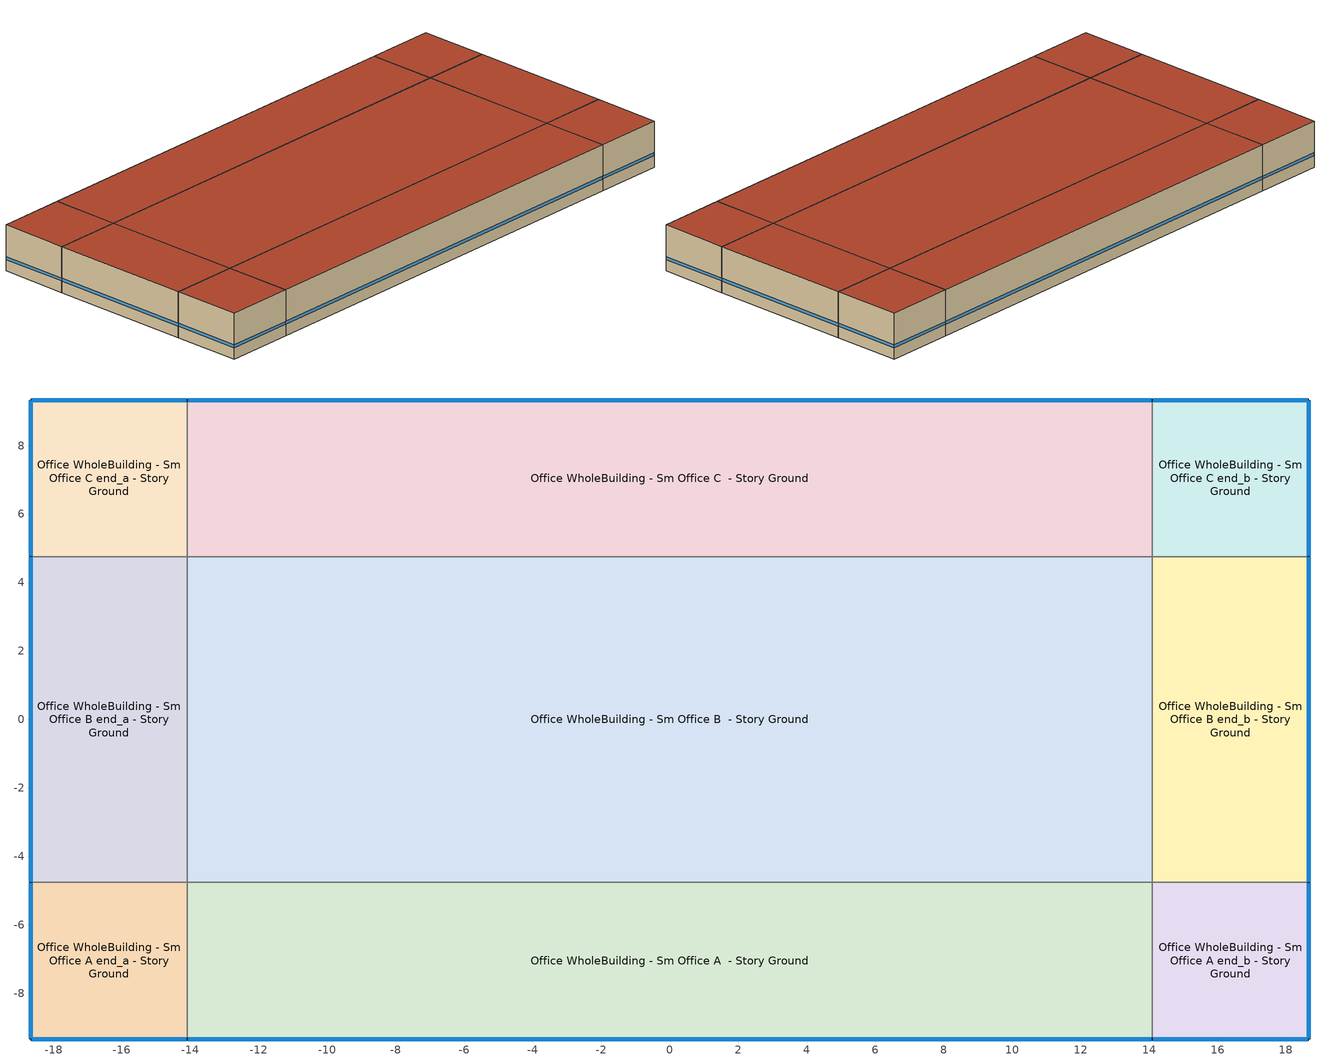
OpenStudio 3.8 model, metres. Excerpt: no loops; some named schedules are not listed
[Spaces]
Office WholeBuilding - Sm Office A end_a - Story Ground
 floor ground (Foundation F 126 Perim 914 Area 209): -18.67,-9.33 -18.67,-4.76 -14.09,-4.76 -14.09,-9.33 z0
 wall outside: -18.67,-4.76 -18.67,-9.33 -14.09,-9.33 z0:3.05
 wall to Office WholeBuilding - Sm Office B end_a - Story Ground: -14.09,-4.76 -18.67,-4.76 z0:3.05
 wall to Office WholeBuilding - Sm Office A  - Story Ground: -14.09,-9.33 -14.09,-4.76 z0:3.05
 window (Window U-0.91 SHGC 0.53): -18.67,-4.79 -18.67,-9.31 / -18.64,-9.33 -14.12,-9.33 z0.76:0.95
 roof outside: -14.09,-9.33 -14.09,-4.76 -18.67,-4.76 -18.67,-9.33 z3.05
Office WholeBuilding - Sm Office B end_a - Story Ground
 floor ground (Foundation F 126 Perim 952 Area 4353): -18.67,-4.76 -18.67,4.76 -14.09,4.76 -14.09,-4.76 z0
 wall outside: -18.67,4.76 -18.67,-4.76 z0:3.05
 wall to Office WholeBuilding - Sm Office C end_a - Story Ground: -14.09,4.76 -18.67,4.76 z0:3.05
 wall to Office WholeBuilding - Sm Office B  - Story Ground: -14.09,-4.76 -14.09,4.76 z0:3.05
 window (Window U-0.91 SHGC 0.53): -18.67,4.74 -18.67,-4.74 z0.76:0.95
 roof outside: -14.09,-4.76 -14.09,4.76 -18.67,4.76 -18.67,-4.76 z3.05
Office WholeBuilding - Sm Office C end_a - Story Ground
 floor ground (Foundation F 126 Perim 914 Area 209): -18.67,4.76 -18.67,9.33 -14.09,9.33 -14.09,4.76 z0
 wall outside: -14.09,9.33 -18.67,9.33 -18.67,4.76 z0:3.05
 wall to Office WholeBuilding - Sm Office C  - Story Ground: -14.09,4.76 -14.09,9.33 z0:3.05
 window (Window U-0.91 SHGC 0.53): -18.67,9.31 -18.67,4.79 / -14.12,9.33 -18.64,9.33 z0.76:0.95
 roof outside: -14.09,4.76 -14.09,9.33 -18.67,9.33 -18.67,4.76 z3.05
Office WholeBuilding - Sm Office A  - Story Ground
 floor ground (Foundation F 126 Perim 2819 Area 12887): -14.09,-9.33 -14.09,-4.76 14.09,-4.76 14.09,-9.33 z0
 wall outside: -14.09,-9.33 14.09,-9.33 z0:3.05
 wall to Office WholeBuilding - Sm Office B  - Story Ground: 14.09,-4.76 -14.09,-4.76 z0:3.05
 wall to Office WholeBuilding - Sm Office A end_b - Story Ground: 14.09,-9.33 14.09,-4.76 z0:3.05
 window (Window U-0.91 SHGC 0.53): -14.07,-9.33 14.07,-9.33 z0.76:0.95
 roof outside: 14.09,-9.33 14.09,-4.76 -14.09,-4.76 -14.09,-9.33 z3.05
Office WholeBuilding - Sm Office B  - Story Ground
 floor ground (Foundation F 126 Perim 0 Area 26836): -14.09,-4.76 -14.09,4.76 14.09,4.76 14.09,-4.76 z0
 wall to Office WholeBuilding - Sm Office C  - Story Ground: 14.09,4.76 -14.09,4.76 z0:3.05
 wall to Office WholeBuilding - Sm Office B end_b - Story Ground: 14.09,-4.76 14.09,4.76 z0:3.05
 roof outside: 14.09,-4.76 14.09,4.76 -14.09,4.76 -14.09,-4.76 z3.05
Office WholeBuilding - Sm Office C  - Story Ground
 floor ground (Foundation F 126 Perim 2819 Area 12887): -14.09,4.76 -14.09,9.33 14.09,9.33 14.09,4.76 z0
 wall outside: 14.09,9.33 -14.09,9.33 z0:3.05
 wall to Office WholeBuilding - Sm Office C end_b - Story Ground: 14.09,4.76 14.09,9.33 z0:3.05
 window (Window U-0.91 SHGC 0.53): 14.07,9.33 -14.07,9.33 z0.76:0.95
 roof outside: 14.09,4.76 14.09,9.33 -14.09,9.33 -14.09,4.76 z3.05
Office WholeBuilding - Sm Office A end_b - Story Ground
 floor ground (Foundation F 126 Perim 914 Area 209): 14.09,-9.33 14.09,-4.76 18.67,-4.76 18.67,-9.33 z0
 wall outside: 14.09,-9.33 18.67,-9.33 18.67,-4.76 z0:3.05
 wall to Office WholeBuilding - Sm Office B end_b - Story Ground: 18.67,-4.76 14.09,-4.76 z0:3.05
 window (Window U-0.91 SHGC 0.53): 14.12,-9.33 18.64,-9.33 / 18.67,-9.31 18.67,-4.79 z0.76:0.95
 roof outside: 18.67,-9.33 18.67,-4.76 14.09,-4.76 14.09,-9.33 z3.05
Office WholeBuilding - Sm Office B end_b - Story Ground
 floor ground (Foundation F 126 Perim 952 Area 4353): 14.09,-4.76 14.09,4.76 18.67,4.76 18.67,-4.76 z0
 wall outside: 18.67,-4.76 18.67,4.76 z0:3.05
 wall to Office WholeBuilding - Sm Office C end_b - Story Ground: 18.67,4.76 14.09,4.76 z0:3.05
 window (Window U-0.91 SHGC 0.53): 18.67,-4.74 18.67,4.74 z0.76:0.95
 roof outside: 18.67,-4.76 18.67,4.76 14.09,4.76 14.09,-4.76 z3.05
Office WholeBuilding - Sm Office C end_b - Story Ground
 floor ground (Foundation F 126 Perim 914 Area 209): 14.09,4.76 14.09,9.33 18.67,9.33 18.67,4.76 z0
 wall outside: 18.67,4.76 18.67,9.33 14.09,9.33 z0:3.05
 window (Window U-0.91 SHGC 0.53): 18.64,9.33 14.12,9.33 / 18.67,4.79 18.67,9.31 z0.76:0.95
 roof outside: 18.67,4.76 18.67,9.33 14.09,9.33 14.09,4.76 z3.05
[Site]
Mobile Downtown_AL_USA: Latitude {deg}=30.63; Longitude {deg}=-88.07; Time Zone {hr}=-6; Elevation {m}=8; Terrain=City
[Site:WaterMainsTemperature]
Calculation Method=Correlation; Annual Average Outdoor Air Temperature {C}=20.8442; Maximum Difference In Monthly Average Outdoor Air Temperatures {deltaC}=20.12
[SizingPeriod:DesignDay] Daily Dry-Bulb Temperature Range {deltaC}=8.6; Barometric Pressure {Pa}=101229; Wind Speed {m/s}=3.3; Wind Direction {deg}=160; Rain Indicator=No; Snow Indicator=No; Day of Month=21; Month=8; Day Type=SummerDesignDay; Daylight Saving Time Indicator=No; Dry-Bulb Temperature Range Modifier Type=DefaultMultipliers; Solar Model Indicator=ASHRAETau; ASHRAE Clear Sky Optical Depth for Beam Irradiance=0.428; ASHRAE Clear Sky Optical Depth for Diffuse Irradiance=2.327
Name | Maximum Dry-Bulb Temperature {C} | Humidity Condition Type | Wetbulb or DewPoint at Maximum Dry-Bulb {C}
Mobile Downtown Ann Clg .4% Condns DB=>MWB 1 | 33.9 | Wetbulb | 25.6
Mobile Downtown Ann Clg .4% Condns WB=>MDB 1 | 31.3 | Wetbulb | 27.4
Mobile Downtown Ann Clg 1% Condns DB=>MWB 1 | 32.9 | Wetbulb | 25.2
Mobile Downtown Ann Clg 2% Condns DP=>MDB 1 | 28.5 | Dewpoint | 25.1
[ClimateZones]
Climate Zone Institution Name 1=ASHRAE; Climate Zone Document Name 1=ANSI/ASHRAE Standard 169; Climate Zone Document Year 1=2006; Climate Zone Value 1=ASHRAE 169-2013-2A
[Building]
ComStock DOE Ref Pre-1980|SmallOffice: North Axis {deg}=315; Default Construction Set=ComStock DOE Ref Pre-1980 - Office - ASHRAE 169-2013-2A; Default Schedule Set=Building Default Schedule Set; Standards Building Type=Office
[Site:GroundTemperature:FCfactorMethod]
January Ground Temperature {C}=24.2; February Ground Temperature {C}=18.9; March Ground Temperature {C}=15.7; April Ground Temperature {C}=13.6; May Ground Temperature {C}=15.5; June Ground Temperature {C}=17.1; July Ground Temperature {C}=21.2; August Ground Temperature {C}=26.9; September Ground Temperature {C}=27.6; October Ground Temperature {C}=27.9; November Ground Temperature {C}=27.4; December Ground Temperature {C}=26.2
[Construction:FfactorGroundFloor] F-Factor {W/m-K}=1.26344
Name | Area {m2} | PerimeterExposed {m}
Foundation F 126 Perim 914 Area 209 | 20.9032 | 9.144
Foundation F 126 Perim 952 Area 4353 | 43.5305 | 9.52111
Foundation F 126 Perim 2819 Area 12887 | 128.867 | 28.1862
Foundation F 126 Perim 0 Area 26836 | 268.364 | 0
[DefaultConstructionSet]
ComStock DOE Ref Pre-1980 - Office - ASHRAE 169-2013-2A: Default Exterior Surface Constructions=Default Surface Constructions 1; Default Interior Surface Constructions=Default Surface Constructions 2; Default Ground Contact Surface Constructions=Default Surface Constructions 3; Default Exterior SubSurface Constructions=Default Sub Surface Constructions 1; Default Interior SubSurface Constructions=Default Sub Surface Constructions 2; Interior Partition Construction=Typical Interior Partition
[DefaultSurfaceConstructions]
Name | Floor Construction | Wall Construction | Roof Ceiling Construction
Default Surface Constructions 1 | Typical Insulated Exterior Mass Floor | Typical Insulated Steel Framed Exterior Wall R-4.35 | Typical IEAD Roof R-10.0
Default Surface Constructions 2 | Typical Interior Floor | Typical Interior Wall | Typical Interior Ceiling
Default Surface Constructions 3 | Typical Insulated Carpeted 6in Slab Floor | Typical Insulated Basement Mass Wall
[Construction]
Typical Insulated Exterior Mass Floor: 4 in. Normalweight Concrete Floor, Typical Carpet Pad
Typical IEAD Roof R-10.0: Roof Membrane, Typical Insulation R-8.88, Metal Roof Surface
Typical Interior Floor: 100mm Normalweight concrete floor, CP02 CARPET PAD
Typical Interior Wall: G01 13mm gypsum board, G01 13mm gypsum board
Typical Interior Ceiling: CP02 CARPET PAD, 100mm Normalweight concrete floor
Typical Insulated Carpeted 6in Slab Floor: 6 in. Normalweight Concrete Floor, Typical Carpet Pad
Typical Insulated Basement Mass Wall: 8 in. Concrete Block Basement Wall
U 1.22 SHGC 0.54 Simple Glazing Window U-1.22 SHGC 0.54: U 1.22 SHGC 0.54 Simple Glazing U-1.22 SHGC 0.54
U 1.22 SHGC 0.54 Simple Glazing Window U-1.22 SHGC 0.54 1: U 1.22 SHGC 0.54 Simple Glazing U-1.22 SHGC 0.54 1
Typical Insulated Metal Door: F08 Metal surface, Typical Insulation R-2.17
U 0.88 SHGC 0.16 Sgl Ref-A-L Clr 6mm: REF A CLEAR LO 6MM
Typical Overhead Door: Typical Insulation R-2.17
Typical Interior Window: Clear 3mm
Typical Interior Door; Typical Interior Partition: G05 25mm wood
Typical Insulated Steel Framed Exterior Wall R-4.35: 25mm Stucco, 5/8 in. Gypsum Board, Typical Insulation R-2.17, 5/8 in. Gypsum Board
InteriorFurnishings 1: Std Wood 6inch 1
Window U-0.91 SHGC 0.53: Simple Glazing Single - No LowE - Tinted/Reflective - Wood
[Material] Thermal Absorptance=0.9
Name | Roughness | Thickness {m} | Conductivity {W/m-K} | Density {kg/m3} | Specific Heat {J/kg-K} | Solar Absorptance | Visible Absorptance
4 in. Normalweight Concrete Floor | MediumRough | 0.1016 | 2.31 | 2322 | 832 | 0.7 | 0.7
Roof Membrane | VeryRough | 0.0095 | 0.16 | 1121.29 | 1460 | 0.7 | 0.7
Metal Roof Surface; F08 Metal surface | Smooth | 0.0008 | 45.28 | 7824 | 500 | 0.7 | 0.7
100mm Normalweight concrete floor | MediumRough | 0.1016 | 2.31045 | 2322 | 832.557 | 0.7 | 0.7
G01 13mm gypsum board | Smooth | 0.0127 | 0.160031 | 800.001 | 1090.73 | 0.7 | 0.5
6 in. Normalweight Concrete Floor | MediumRough | 0.1524 | 2.31 | 2322 | 832 | 0.7 | 0.7
8 in. Concrete Block Basement Wall | MediumRough | 0.2032 | 1.326 | 1842 | 912 | 0.7 | 0.7
G05 25mm wood | MediumSmooth | 0.0254 | 0.15 | 608 | 1630 | 0.5 | 0.5
25mm Stucco | Smooth | 0.0254 | 0.72 | 1856 | 840 | 0.7 | 0.7
5/8 in. Gypsum Board | MediumSmooth | 0.0159 | 0.16 | 800 | 1090 | 0.7 | 0.7
Std Wood 6inch 1 | MediumSmooth | 0.15 | 0.12 | 540 | 1210 | 0.7 | 0.7
[Material:NoMass] Roughness=Smooth; Thermal Absorptance=0.9; Solar Absorptance=0.7
Name | Thermal Resistance {m2-K/W} | Visible Absorptance
Typical Carpet Pad; CP02 CARPET PAD | 0.21648 | 0.8
Typical Insulation R-8.88 | 1.56434 | 0.7
Typical Insulation R-2.17 | 0.381975 | 0.7
[DefaultSubSurfaceConstructions]
Name | Fixed Window Construction | Operable Window Construction | Door Construction | Glass Door Construction | Overhead Door Construction | Tubular Daylight Dome Construction | Tubular Daylight Diffuser Construction
Default Sub Surface Constructions 1 | U 1.22 SHGC 0.54 Simple Glazing Window U-1.22 SHGC 0.54 | U 1.22 SHGC 0.54 Simple Glazing Window U-1.22 SHGC 0.54 1 | Typical Insulated Metal Door | U 0.88 SHGC 0.16 Sgl Ref-A-L Clr 6mm | Typical Overhead Door | Typical Interior Window | Typical Interior Window
Default Sub Surface Constructions 2 | Typical Interior Window | Typical Interior Window | Typical Interior Door
[WindowMaterial:SimpleGlazingSystem]
Name | U-Factor {W/m2-K} | Solar Heat Gain Coefficient | Visible Transmittance
U 1.22 SHGC 0.54 Simple Glazing U-1.22 SHGC 0.54; U 1.22 SHGC 0.54 Simple Glazing U-1.22 SHGC 0.54 1 | 6.92748 | 0.54 | 0.38
Simple Glazing Single - No LowE - Tinted/Reflective - Wood | 5.16722 | 0.525 | 0.436
[WindowMaterial:Glazing] Optical Data Type=SpectralAverage; Infrared Transmittance at Normal Incidence=0; Front Side Infrared Hemispherical Emissivity=0.84; Conductivity {W/m-K}=0.9; Dirt Correction Factor for Solar and Visible Transmittance=1; Solar Diffusing=No
Name | Thickness {m} | Solar Transmittance at Normal Incidence | Front Side Solar Reflectance at Normal Incidence | Back Side Solar Reflectance at Normal Incidence | Visible Transmittance at Normal Incidence | Front Side Visible Reflectance at Normal Incidence | Back Side Visible Reflectance at Normal Incidence | Back Side Infrared Hemispherical Emissivity
REF A CLEAR LO 6MM | 0.006 | 0.066 | 0.341 | 0.493 | 0.08 | 0.41 | 0.37 | 0.4
Clear 3mm | 0.003 | 0.837 | 0.075 | 0.075 | 0.898 | 0.081 | 0.081 | 0.84
[SpaceType]
Office WholeBuilding - Sm Office - ComStock DOE Ref Pre-1980: Default Schedule Set=Office WholeBuilding - Sm Office Schedule Set; Design Specification Outdoor Air Object=Office WholeBuilding - Sm Office Ventilation; Standards Building Type=Office; Standards Space Type=WholeBuilding - Sm Office
[BuildingStory]
Story Ground: Nominal Z Coordinate {m}=0; Nominal Floor to Floor Height {m}=3.048
[Space] Space Type=Office WholeBuilding - Sm Office - ComStock DOE Ref Pre-1980; Building Story=Story Ground
Name | Thermal Zone
Office WholeBuilding - Sm Office A end_a - Story Ground | Zone Office WholeBuilding - Sm Office A end_a - Story Ground
Office WholeBuilding - Sm Office B end_a - Story Ground | Zone Office WholeBuilding - Sm Office B end_a - Story Ground
Office WholeBuilding - Sm Office C end_a - Story Ground | Zone Office WholeBuilding - Sm Office C end_a - Story Ground
Office WholeBuilding - Sm Office A  - Story Ground | Zone Office WholeBuilding - Sm Office A  - Story Ground
Office WholeBuilding - Sm Office B  - Story Ground | Zone Office WholeBuilding - Sm Office B  - Story Ground
Office WholeBuilding - Sm Office C  - Story Ground | Zone Office WholeBuilding - Sm Office C  - Story Ground
Office WholeBuilding - Sm Office A end_b - Story Ground | Zone Office WholeBuilding - Sm Office A end_b - Story Ground
Office WholeBuilding - Sm Office B end_b - Story Ground | Zone Office WholeBuilding - Sm Office B end_b - Story Ground
Office WholeBuilding - Sm Office C end_b - Story Ground | Zone Office WholeBuilding - Sm Office C end_b - Story Ground
[ThermalZone] Multiplier=1; Use Ideal Air Loads=No
Name | Thermostat
Zone Office WholeBuilding - Sm Office A end_a - Story Ground | Office WholeBuilding - Sm Office - ComStock DOE Ref Pre-1980 Thermostat 1
Zone Office WholeBuilding - Sm Office B end_a - Story Ground | Office WholeBuilding - Sm Office - ComStock DOE Ref Pre-1980 Thermostat 4
Zone Office WholeBuilding - Sm Office C end_a - Story Ground | Office WholeBuilding - Sm Office - ComStock DOE Ref Pre-1980 Thermostat 7
Zone Office WholeBuilding - Sm Office A  - Story Ground | Office WholeBuilding - Sm Office - ComStock DOE Ref Pre-1980 Thermostat
Zone Office WholeBuilding - Sm Office B  - Story Ground | Office WholeBuilding - Sm Office - ComStock DOE Ref Pre-1980 Thermostat 3
Zone Office WholeBuilding - Sm Office C  - Story Ground | Office WholeBuilding - Sm Office - ComStock DOE Ref Pre-1980 Thermostat 6
Zone Office WholeBuilding - Sm Office A end_b - Story Ground | Office WholeBuilding - Sm Office - ComStock DOE Ref Pre-1980 Thermostat 2
Zone Office WholeBuilding - Sm Office B end_b - Story Ground | Office WholeBuilding - Sm Office - ComStock DOE Ref Pre-1980 Thermostat 5
Zone Office WholeBuilding - Sm Office C end_b - Story Ground | Office WholeBuilding - Sm Office - ComStock DOE Ref Pre-1980 Thermostat 8
[People:Definition]
Office WholeBuilding - Sm Office People Definition: Number of People Calculation Method=People/Area; People per Space Floor Area {person/m2}=0.0538196; Fraction Radiant=0.3
[People]
Office WholeBuilding - Sm Office People: People Definition=Office WholeBuilding - Sm Office People Definition; Space or SpaceType=Office WholeBuilding - Sm Office - ComStock DOE Ref Pre-1980; Work Efficiency Schedule=Work Efficiency Schedule; Clothing Insulation Schedule=Clothing Schedule; Air Velocity Schedule=Air Velocity Schedule; Multiplier=1
[Lights:Definition] Design Level Calculation Method=Watts/Area; Fraction Visible=0.2; Return Air Fraction=0
Name | Watts per Space Floor Area {W/m2} | Fraction Radiant
Office WholeBuilding - Sm Office - ComStock DOE Ref Pre-1980 General Lights Definition | 4.61388 | 0.365
Office WholeBuilding - Sm Office - ComStock DOE Ref Pre-1980 Wall Wash Lights Definition | 1.07152 | 0.165
[ElectricEquipment:Definition]
Office WholeBuilding - Sm Office Elec Equip Definition: Design Level Calculation Method=Watts/Area; Watts per Space Floor Area {W/m2}=6.78126; Fraction Latent=0; Fraction Radiant=0.5; Fraction Lost=0
[ElectricEquipment]
Office WholeBuilding - Sm Office Elec Equip: Electric Equipment Definition=Office WholeBuilding - Sm Office Elec Equip Definition; Space or SpaceType=Office WholeBuilding - Sm Office - ComStock DOE Ref Pre-1980; Schedule=Office BLDG_EQUIP_EndUseData BPR Adjusted
[DesignSpecification:OutdoorAir]
Office WholeBuilding - Sm Office Ventilation: Outdoor Air Method=Sum; Outdoor Air Flow per Person {m3/s-person}=0.00943895
[DefaultScheduleSet]
Name | Number of People Schedule | People Activity Level Schedule | Lighting Schedule | Electric Equipment Schedule | Infiltration Schedule | Hours of Operation Schedule
Office WholeBuilding - Sm Office Schedule Set | Small Office Bldg Occ | Small Office Activity | Office BLDG_LIGHT_EndUseData | Office BLDG_EQUIP_EndUseData | Small Office Infil Quarter On
Building Default Schedule Set |  |  |  |  |  | Building Hours of Operation NonResidential
[Exterior:Lights:Definition]
Name | Design Level {W}
Parking Areas and Drives Def (W/ft^2) | 0.0276385
Building Facades Def (W/ft^2) | 0.15
Main Entries Def (W/ft) | 30
Other Doors Def (W/ft) | 20
[Exterior:Lights] Schedule=Always On Discrete; Control Option=AstronomicalClock
Name | Exterior Lights Definition | Multiplier
Parking Areas and Drives | Parking Areas and Drives Def (W/ft^2) | 12150
Building Facades | Building Facades Def (W/ft^2) | 3674.23
Main Entries | Main Entries Def (W/ft) | 12
Other Doors | Other Doors Def (W/ft) | 6
[ThermostatSetpoint:DualSetpoint] Heating Setpoint Temperature Schedule=Small Office HtgSetp; Cooling Setpoint Temperature Schedule=Small Office ClgSetp
Office WholeBuilding - Sm Office - ComStock DOE Ref Pre-1980 Thermostat; Office WholeBuilding - Sm Office - ComStock DOE Ref Pre-1980 Thermostat 1; Office WholeBuilding - Sm Office - ComStock DOE Ref Pre-1980 Thermostat 2; Office WholeBuilding - Sm Office - ComStock DOE Ref Pre-1980 Thermostat 3; Office WholeBuilding - Sm Office - ComStock DOE Ref Pre-1980 Thermostat 4; Office WholeBuilding - Sm Office - ComStock DOE Ref Pre-1980 Thermostat 5; Office WholeBuilding - Sm Office - ComStock DOE Ref Pre-1980 Thermostat 6; Office WholeBuilding - Sm Office - ComStock DOE Ref Pre-1980 Thermostat 7; Office WholeBuilding - Sm Office - ComStock DOE Ref Pre-1980 Thermostat 8
[InternalMass:Definition]
Internal Mass Definition 2: Construction=InteriorFurnishings 1; Design Level Calculation Method=SurfaceArea/Area; Surface Area per Space Floor Area=2
[InternalMass] Internal Mass Definition=Internal Mass Definition 2; Multiplier=1
Name | Space or SpaceType
Office WholeBuilding - Sm Office C end_b - Story Ground Mass | Office WholeBuilding - Sm Office C end_b - Story Ground
Office WholeBuilding - Sm Office B end_b - Story Ground Mass | Office WholeBuilding - Sm Office B end_b - Story Ground
Office WholeBuilding - Sm Office A end_b - Story Ground Mass | Office WholeBuilding - Sm Office A end_b - Story Ground
Office WholeBuilding - Sm Office C  - Story Ground Mass | Office WholeBuilding - Sm Office C  - Story Ground
Office WholeBuilding - Sm Office A  - Story Ground Mass | Office WholeBuilding - Sm Office A  - Story Ground
Office WholeBuilding - Sm Office B  - Story Ground Mass | Office WholeBuilding - Sm Office B  - Story Ground
Office WholeBuilding - Sm Office C end_a - Story Ground Mass | Office WholeBuilding - Sm Office C end_a - Story Ground
Office WholeBuilding - Sm Office B end_a - Story Ground Mass | Office WholeBuilding - Sm Office B end_a - Story Ground
Office WholeBuilding - Sm Office A end_a - Story Ground Mass | Office WholeBuilding - Sm Office A end_a - Story Ground
[Lights] Space or SpaceType=Office WholeBuilding - Sm Office - ComStock DOE Ref Pre-1980; Schedule=Office BLDG_LIGHT_EndUseData BPR Adjusted; Fraction Replaceable=1
Name | Lights Definition
Office WholeBuilding - Sm Office - ComStock DOE Ref Pre-1980 General Lighting | Office WholeBuilding - Sm Office - ComStock DOE Ref Pre-1980 General Lights Definition
Office WholeBuilding - Sm Office - ComStock DOE Ref Pre-1980 Wall Wash Lighting | Office WholeBuilding - Sm Office - ComStock DOE Ref Pre-1980 Wall Wash Lights Definition
[SpaceInfiltration:DesignFlowRate] Design Flow Rate Calculation Method=Flow/ExteriorArea; Flow per Exterior Surface Area {m3/s-m2}=0.00144649; Velocity Term Coefficient=0
Name | Space or SpaceType | Schedule | Constant Term Coefficient | Temperature Term Coefficient | Velocity Squared Term Coefficient
Office WholeBuilding - Sm Office C end_b - Story Ground HVAC On Infiltration | Office WholeBuilding - Sm Office C end_b - Story Ground | Infiltration HVAC On Schedule | 0.0302 | -0.0023 | 0.1104
Office WholeBuilding - Sm Office C end_b - Story Ground HVAC Off Infiltration | Office WholeBuilding - Sm Office C end_b - Story Ground | Infiltration HVAC Off Schedule | 0 | 0.0188 | 0.1209
Office WholeBuilding - Sm Office B end_b - Story Ground HVAC On Infiltration | Office WholeBuilding - Sm Office B end_b - Story Ground | Infiltration HVAC On Schedule | 0.0302 | -0.0023 | 0.1104
Office WholeBuilding - Sm Office B end_b - Story Ground HVAC Off Infiltration | Office WholeBuilding - Sm Office B end_b - Story Ground | Infiltration HVAC Off Schedule | 0 | 0.0188 | 0.1209
Office WholeBuilding - Sm Office A end_b - Story Ground HVAC On Infiltration | Office WholeBuilding - Sm Office A end_b - Story Ground | Infiltration HVAC On Schedule | 0.0302 | -0.0023 | 0.1104
Office WholeBuilding - Sm Office A end_b - Story Ground HVAC Off Infiltration | Office WholeBuilding - Sm Office A end_b - Story Ground | Infiltration HVAC Off Schedule | 0 | 0.0188 | 0.1209
Office WholeBuilding - Sm Office C  - Story Ground HVAC On Infiltration | Office WholeBuilding - Sm Office C  - Story Ground | Infiltration HVAC On Schedule | 0.0302 | -0.0023 | 0.1104
Office WholeBuilding - Sm Office C  - Story Ground HVAC Off Infiltration | Office WholeBuilding - Sm Office C  - Story Ground | Infiltration HVAC Off Schedule | 0 | 0.0188 | 0.1209
Office WholeBuilding - Sm Office A  - Story Ground HVAC On Infiltration | Office WholeBuilding - Sm Office A  - Story Ground | Infiltration HVAC On Schedule | 0.0302 | -0.0023 | 0.1104
Office WholeBuilding - Sm Office A  - Story Ground HVAC Off Infiltration | Office WholeBuilding - Sm Office A  - Story Ground | Infiltration HVAC Off Schedule | 0 | 0.0188 | 0.1209
Office WholeBuilding - Sm Office B  - Story Ground HVAC On Infiltration | Office WholeBuilding - Sm Office B  - Story Ground | Infiltration HVAC On Schedule | 0.0302 | -0.0023 | 0.1104
Office WholeBuilding - Sm Office B  - Story Ground HVAC Off Infiltration | Office WholeBuilding - Sm Office B  - Story Ground | Infiltration HVAC Off Schedule | 0 | 0.0188 | 0.1209
Office WholeBuilding - Sm Office C end_a - Story Ground HVAC On Infiltration | Office WholeBuilding - Sm Office C end_a - Story Ground | Infiltration HVAC On Schedule | 0.0302 | -0.0023 | 0.1104
Office WholeBuilding - Sm Office C end_a - Story Ground HVAC Off Infiltration | Office WholeBuilding - Sm Office C end_a - Story Ground | Infiltration HVAC Off Schedule | 0 | 0.0188 | 0.1209
Office WholeBuilding - Sm Office B end_a - Story Ground HVAC On Infiltration | Office WholeBuilding - Sm Office B end_a - Story Ground | Infiltration HVAC On Schedule | 0.0302 | -0.0023 | 0.1104
Office WholeBuilding - Sm Office B end_a - Story Ground HVAC Off Infiltration | Office WholeBuilding - Sm Office B end_a - Story Ground | Infiltration HVAC Off Schedule | 0 | 0.0188 | 0.1209
Office WholeBuilding - Sm Office A end_a - Story Ground HVAC On Infiltration | Office WholeBuilding - Sm Office A end_a - Story Ground | Infiltration HVAC On Schedule | 0.0302 | -0.0023 | 0.1104
Office WholeBuilding - Sm Office A end_a - Story Ground HVAC Off Infiltration | Office WholeBuilding - Sm Office A end_a - Story Ground | Infiltration HVAC Off Schedule | 0 | 0.0188 | 0.1209
[Schedule:Ruleset]
Name | Default Day Schedule | Summer Design Day Schedule | Winter Design Day Schedule
Clothing Schedule | Clothing Schedule Default Winter Clothes
Air Velocity Schedule | Air Velocity Schedule Default
Work Efficiency Schedule | Work Efficiency Schedule Default
Small Office Bldg Occ | Small Office Bldg Occ Default | Small Office Bldg Occ Summer Design Day | Small Office Bldg Occ Winter Design Day
Small Office Activity | Small Office Activity Default | Small Office Activity Summer Design Day | Small Office Activity Winter Design Day
Office BLDG_LIGHT_EndUseData | Office BLDG_LIGHT_EndUseData Default | Office BLDG_LIGHT_EndUseData Summer Design Day | Office BLDG_LIGHT_EndUseData Winter Design Day
Office BLDG_EQUIP_EndUseData | Office BLDG_EQUIP_EndUseData Default | Office BLDG_EQUIP_EndUseData Summer Design Day | Office BLDG_EQUIP_EndUseData Winter Design Day
Small Office Infil Quarter On | Small Office Infil Quarter On Default | Small Office Infil Quarter On Summer Design Day | Small Office Infil Quarter On Winter Design Day
Small Office HtgSetp | Small Office HtgSetp Default | Schedule Day 5 | Schedule Day 6
Small Office ClgSetp | Small Office ClgSetp Default | Schedule Day 2 | Schedule Day 3
Building Hours of Operation NonResidential | Building Hours of Operation NonResidential Default | Building Hours of Operation NonResidential Summer Design Day | Building Hours of Operation NonResidential Winter Design Day
Office BLDG_LIGHT_EndUseData BPR Adjusted | Office BLDG_LIGHT_EndUseData Default 1 | Office BLDG_LIGHT_EndUseData Summer Design Day 1 | Office BLDG_LIGHT_EndUseData Winter Design Day 1
Office BLDG_EQUIP_EndUseData BPR Adjusted | Office BLDG_EQUIP_EndUseData Default 1 | Office BLDG_EQUIP_EndUseData Summer Design Day 1 | Office BLDG_EQUIP_EndUseData Winter Design Day 1
[Schedule:Day]
Clothing Schedule Default Winter Clothes; Office BLDG_LIGHT_EndUseData Summer Design Day; Office BLDG_EQUIP_EndUseData Summer Design Day; Building Hours of Operation NonResidential Winter Design Day; Building Hours of Operation NonResidential Summer Design Day; Office BLDG_LIGHT_EndUseData Summer Design Day 1; Office BLDG_EQUIP_EndUseData Summer Design Day 1: No, 24, 0, 1
Air Velocity Schedule Default: No, 24, 0, 0.2
Work Efficiency Schedule Default; Small Office Bldg Occ Winter Design Day; Office BLDG_LIGHT_EndUseData Winter Design Day; Office BLDG_EQUIP_EndUseData Winter Design Day; Office BLDG_LIGHT_EndUseData Winter Design Day 1; Office BLDG_EQUIP_EndUseData Winter Design Day 1: No, 24, 0, 0
Small Office Bldg Occ Default: Average, 0, 15, 0.014, 0, 30, 0.012, 0, 45, 0.01, 1, 0, 0.008, 1, 15, 0.006, 1, 30, 0.004, 1, 45, 0.002, 2, 0, 0, 5, 30, 0, 5, 45, 0.025, 6, 0, 0.05, 6, 15, 0.075, 6, 30, 0.1, 6, 45, 0.125, 7, 0, 0.15, 7, 15, 0.175, 7, 30, 0.2, 7, 45, 0.3875, 8, 0, 0.575, 8, 15, 0.7625, 8, 30, 0.95, 10, 22, 0.95, 10, 37, 0.8375, 10, 52, 0.725, 11, 7, 0.6125, 11, 22, 0.5, 11, 37, 0.6125, 11, 52, 0.725, 12, 7, 0.8375, 12, 22, 0.95, 14, 15, 0.95, 14, 30, 0.7875, 14, 45, 0.625, 15, 0, 0.4625, 15, 15, 0.3, 15, 30, 0.25, 15, 45, 0.2, 16, 0, 0.15, 16, 15, 0.1, 16, 45, 0.1, 17, 0, 0.09375, 17, 15, 0.0875, 17, 30, 0.08125, 17, 45, 0.075, 18, 0, 0.06875, 18, 15, 0.0625, 18, 30, 0.05625, 18, 45, 0.05, 19, 45, 0.05, 20, 0, 0.048, 20, 15, 0.046, 20, 30, 0.044, 20, 45, 0.042, 21, 0, 0.04, 21, 15, 0.038, 21, 30, 0.036, 21, 45, 0.034, 22, 0, 0.032, 22, 15, 0.03, 22, 30, 0.028, 22, 45, 0.026, 23, 0, 0.024, 23, 15, 0.022, 23, 30, 0.02, 23, 45, 0.018, 24, 0, 0.016
Small Office Bldg Occ Sat Day: Average, 8, 0, 0, 8, 15, 0.0137931, 8, 30, 0.0275862, 8, 45, 0.0413793, 9, 0, 0.0551724, 9, 15, 0.0689655, 9, 30, 0.0827586, 9, 45, 0.0965517, 9, 48, 0.1, 10, 37, 0.3, 10, 52, 0.284906, 11, 7, 0.269811, 11, 22, 0.254717, 11, 37, 0.239623, 11, 52, 0.224528, 12, 7, 0.209434, 12, 22, 0.19434, 12, 37, 0.179245, 12, 52, 0.164151, 13, 7, 0.149057, 13, 22, 0.133962, 13, 37, 0.118868, 13, 52, 0.103774, 13, 56, 0.1, 14, 11, 0.0924528, 14, 26, 0.0849057, 14, 41, 0.0773585, 14, 56, 0.0698113, 15, 11, 0.0622642, 15, 26, 0.054717, 15, 41, 0.0471698, 15, 56, 0.0396226, 16, 11, 0.0320755, 16, 26, 0.0245283, 16, 41, 0.0169811, 16, 56, 0.00943396, 17, 11, 0.00188679, 17, 15, 0, 24, 0, 0
Small Office Bldg Occ Summer Design Day: No, 6, 0, 0, 22, 0, 1, 24, 0, 0.05
Small Office Bldg Occ WntrDsn|Sun Day: Average, 9, 0, 0, 24, 0, 0
Small Office Activity Default; autogen Small Office Activity 0_day_sch; autogen Small Office Activity 1_day_sch: Average, 24, 0, 120
Small Office Activity Winter Design Day; Small Office Activity Summer Design Day: No, 24, 0, 120
Office BLDG_LIGHT_EndUseData Default: Average, 0, 15, 0.0398958, 0, 30, 0.0387161, 0, 45, 0.0375363, 1, 0, 0.0363565, 1, 15, 0.0351768, 1, 30, 0.033997, 1, 45, 0.034675, 2, 0, 0.035353, 2, 15, 0.036031, 2, 30, 0.036709, 2, 45, 0.0401453, 3, 0, 0.0435815, 3, 15, 0.0470177, 3, 30, 0.050454, 3, 45, 0.0476587, 4, 0, 0.0448635, 4, 15, 0.0420683, 4, 30, 0.039273, 4, 45, 0.0396248, 5, 0, 0.0399765, 5, 15, 0.0403283, 5, 30, 0.04068, 5, 45, 0.0519527, 6, 0, 0.0632255, 6, 15, 0.0744983, 6, 30, 0.085771, 6, 45, 0.111016, 7, 0, 0.136262, 7, 15, 0.161507, 7, 30, 0.186752, 7, 45, 0.275585, 8, 0, 0.364419, 8, 15, 0.453253, 8, 30, 0.542086, 8, 45, 0.599833, 9, 0, 0.657579, 9, 15, 0.715326, 9, 30, 0.773073, 9, 45, 0.791778, 10, 0, 0.810482, 10, 15, 0.829187, 10, 26, 0.843215, 10, 41, 0.84145, 10, 56, 0.832901, 11, 11, 0.824351, 11, 22, 0.817939, 11, 37, 0.805464, 11, 52, 0.792989, 12, 7, 0.780514, 12, 22, 0.768039, 12, 37, 0.774076, 12, 52, 0.780114, 13, 7, 0.786151, 13, 22, 0.792188, 13, 37, 0.784992, 13, 52, 0.777795, 14, 7, 0.770599, 14, 18, 0.765202, 14, 33, 0.554249, 14, 48, 0.461753, 15, 3, 0.369256, 15, 15, 0.299884, 15, 30, 0.258758, 15, 45, 0.217632, 16, 0, 0.176505, 16, 15, 0.135379, 16, 30, 0.124392, 16, 45, 0.113405, 17, 0, 0.102417, 17, 15, 0.09143, 17, 30, 0.090147, 17, 45, 0.088864, 18, 0, 0.087581, 18, 15, 0.086298, 18, 30, 0.0865627, 18, 45, 0.0868275, 19, 0, 0.0870922, 19, 15, 0.087357, 19, 30, 0.0872172, 19, 45, 0.0870775, 20, 0, 0.0869377, 20, 15, 0.086798, 20, 30, 0.0785857, 20, 45, 0.0703735, 21, 0, 0.0621613, 21, 15, 0.053949, 21, 30, 0.0527953, 21, 45, 0.0516415, 22, 0, 0.0504877, 22, 15, 0.049334, 22, 30, 0.0481542, 22, 45, 0.0469745, 23, 0, 0.0457947, 23, 15, 0.0446149, 23, 30, 0.0434352, 23, 45, 0.0422554, 24, 0, 0.0410756
Office BLDG_LIGHT_EndUseData Sat Day: Average, 0, 15, 0.0663334, 0, 30, 0.0659792, 0, 45, 0.0656249, 1, 0, 0.0652706, 1, 15, 0.0649164, 1, 30, 0.0645621, 1, 45, 0.0642078, 2, 0, 0.0638535, 2, 15, 0.0634993, 2, 30, 0.063145, 2, 45, 0.0613705, 3, 0, 0.059596, 3, 15, 0.0578216, 3, 30, 0.0560471, 3, 45, 0.0561159, 4, 0, 0.0561848, 4, 15, 0.0562536, 4, 30, 0.0563225, 4, 45, 0.0556981, 5, 0, 0.0550738, 5, 15, 0.0544494, 5, 30, 0.0538251, 5, 45, 0.0543117, 6, 0, 0.0547984, 6, 15, 0.055285, 6, 30, 0.0557717, 6, 45, 0.0554117, 7, 0, 0.0550516, 7, 15, 0.0546916, 7, 30, 0.0543316, 7, 45, 0.0544457, 8, 0, 0.0545598, 8, 15, 0.0546739, 8, 30, 0.054788, 8, 45, 0.0563174, 9, 0, 0.0578467, 9, 15, 0.059376, 9, 30, 0.0609053, 9, 45, 0.0599367, 10, 0, 0.058968, 10, 15, 0.0579994, 10, 30, 0.0570307, 10, 45, 0.061316, 10, 48, 0.0623874, 11, 3, 0.0865366, 11, 7, 0.0897084, 13, 7, 0.0897084, 13, 22, 0.086624, 13, 26, 0.0858528, 13, 41, 0.0740803, 13, 45, 0.0737208, 14, 0, 0.0736967, 14, 15, 0.0736727, 14, 30, 0.0736486, 14, 45, 0.0736245, 15, 0, 0.0728633, 15, 15, 0.072102, 15, 30, 0.0713407, 15, 45, 0.0705795, 16, 0, 0.0707469, 16, 15, 0.0709143, 16, 30, 0.0710817, 16, 45, 0.0712491, 17, 0, 0.0710973, 17, 15, 0.0709455, 17, 30, 0.0707938, 17, 45, 0.070642, 18, 0, 0.0706253, 18, 15, 0.0706086, 18, 30, 0.0705919, 18, 45, 0.0705752, 19, 0, 0.0705777, 19, 15, 0.0705801, 19, 30, 0.0705826, 19, 45, 0.0705851, 20, 0, 0.0707622, 20, 15, 0.0709392, 20, 30, 0.0711162, 20, 45, 0.0712933, 21, 0, 0.070939, 21, 15, 0.0705847, 21, 30, 0.0702305, 21, 45, 0.0698762, 22, 0, 0.0695219, 22, 15, 0.0691676, 22, 30, 0.0688134, 22, 45, 0.0684591, 23, 0, 0.0681048, 23, 15, 0.0677505, 23, 30, 0.0673963, 23, 45, 0.067042, 24, 0, 0.0666877
Office BLDG_EQUIP_EndUseData Default: Average, 0, 15, 0.564869, 0, 30, 0.568015, 0, 45, 0.571162, 1, 0, 0.574308, 1, 15, 0.577454, 1, 30, 0.5806, 1, 45, 0.5805, 2, 0, 0.5804, 2, 15, 0.5803, 2, 30, 0.5802, 2, 45, 0.575925, 3, 0, 0.57165, 3, 15, 0.567375, 3, 30, 0.5631, 3, 45, 0.559075, 4, 0, 0.55505, 4, 15, 0.551025, 4, 30, 0.547, 4, 45, 0.544575, 5, 0, 0.54215, 5, 15, 0.539725, 5, 30, 0.5373, 5, 45, 0.537625, 6, 0, 0.53795, 6, 15, 0.538275, 6, 30, 0.5386, 6, 45, 0.55345, 7, 0, 0.5683, 7, 15, 0.58315, 7, 30, 0.598, 7, 45, 0.6198, 8, 0, 0.6416, 8, 15, 0.6634, 8, 30, 0.6852, 8, 45, 0.7091, 9, 0, 0.733, 9, 15, 0.7569, 9, 30, 0.7808, 9, 45, 0.80336, 10, 0, 0.82592, 10, 15, 0.84848, 10, 26, 0.8654, 10, 41, 0.88542, 10, 56, 0.88414, 11, 11, 0.88286, 11, 22, 0.8819, 11, 37, 0.8666, 11, 52, 0.8513, 12, 7, 0.836, 12, 22, 0.8207, 12, 37, 0.8107, 12, 52, 0.8007, 13, 7, 0.7907, 13, 22, 0.7807, 13, 37, 0.768593, 13, 52, 0.756487, 14, 7, 0.74438, 14, 18, 0.7353, 14, 33, 0.65276, 14, 48, 0.63532, 15, 3, 0.61788, 15, 15, 0.6048, 15, 30, 0.5951, 15, 45, 0.5854, 16, 0, 0.5757, 16, 15, 0.566, 16, 30, 0.568025, 16, 45, 0.57005, 17, 0, 0.572075, 17, 15, 0.5741, 17, 30, 0.58375, 17, 45, 0.5934, 18, 0, 0.60305, 18, 15, 0.6127, 18, 30, 0.6241, 18, 45, 0.6355, 19, 0, 0.6469, 19, 15, 0.6583, 19, 30, 0.662075, 19, 45, 0.66585, 20, 0, 0.669625, 20, 15, 0.6734, 20, 30, 0.659798, 20, 45, 0.646195, 21, 0, 0.632593, 21, 15, 0.61899, 21, 30, 0.599167, 21, 45, 0.579345, 22, 0, 0.559523, 22, 15, 0.5397, 22, 30, 0.542846, 22, 45, 0.545992, 23, 0, 0.549138, 23, 15, 0.552285, 23, 30, 0.555431, 23, 45, 0.558577, 24, 0, 0.561723
Small Office Infil Quarter On Default; Small Office Infil Quarter On Summer Design Day: No, 6, 0, 1, 22, 0, 0.25, 24, 0, 1
Small Office Infil Quarter On Winter Design Day: No, 6, 0, 1, 18, 0, 0.25, 24, 0, 1
Small Office HtgSetp Default: Average, 6, 0, 13.3333, 19, 45, 18.8889, 24, 0, 13.3333
Small Office HtgSetp Sat Day: Average, 9, 0, 13.3333, 16, 15, 18.8889, 24, 0, 13.3333
Small Office HtgSetp SmrDsn|Sun Day: Average, 9, 0, 13.3333, 24, 0, 13.3333
Small Office ClgSetp Default: Average, 6, 0, 26.6667, 19, 45, 23.8889, 24, 0, 26.6667
Small Office ClgSetp Sat Day: Average, 9, 0, 26.6667, 16, 15, 23.8889, 24, 0, 26.6667
Small Office ClgSetp WntrDsn|Sun Day: Average, 9, 0, 26.6667, 24, 0, 26.6667
Building Hours of Operation NonResidential Default: No, 8, 0, 0, 15, 45, 1, 24, 0, 0
Building Hours of Operation NonResidential Saturday; Building Hours of Operation NonResidential Sunday: No, 9, 0, 0, 15, 15, 1, 24, 0, 0
Office BLDG_LIGHT_EndUseData Default 1: No, 0, 15, 0.0898535, 0, 30, 0.0887471, 0, 45, 0.0876407, 1, 0, 0.0865343, 1, 15, 0.0854279, 1, 30, 0.0843215, 1, 45, 0.0849573, 2, 0, 0.0855932, 2, 15, 0.086229, 2, 30, 0.0868648, 2, 45, 0.0900874, 3, 0, 0.0933099, 3, 15, 0.0965325, 3, 30, 0.0997551, 3, 45, 0.0971336, 4, 0, 0.0945122, 4, 15, 0.0918908, 4, 30, 0.0892694, 4, 45, 0.0895993, 5, 0, 0.0899291, 5, 15, 0.090259, 5, 30, 0.0905889, 5, 45, 0.101161, 6, 0, 0.111732, 6, 15, 0.122304, 6, 30, 0.132876, 6, 45, 0.156551, 7, 0, 0.180226, 7, 15, 0.203902, 7, 30, 0.227577, 7, 45, 0.310886, 8, 0, 0.394195, 8, 15, 0.477504, 8, 30, 0.560813, 8, 45, 0.614968, 9, 0, 0.669124, 9, 15, 0.72328, 9, 30, 0.777435, 9, 45, 0.794976, 10, 0, 0.812518, 10, 15, 0.830059, 10, 26, 0.843215, 10, 41, 0.84156, 10, 56, 0.833542, 11, 11, 0.825524, 11, 22, 0.819511, 11, 37, 0.807812, 11, 52, 0.796113, 12, 7, 0.784413, 12, 22, 0.772714, 12, 37, 0.778376, 12, 52, 0.784038, 13, 7, 0.7897, 13, 22, 0.795361, 13, 37, 0.788613, 13, 52, 0.781864, 14, 7, 0.775115, 14, 18, 0.770054, 14, 33, 0.57222, 14, 48, 0.485476, 15, 3, 0.398731, 15, 15, 0.333673, 15, 30, 0.295105, 15, 45, 0.256536, 16, 0, 0.217967, 16, 15, 0.179399, 16, 30, 0.169095, 16, 45, 0.158791, 17, 0, 0.148487, 17, 15, 0.138183, 17, 30, 0.13698, 17, 45, 0.135776, 18, 0, 0.134573, 18, 15, 0.13337, 18, 30, 0.133618, 18, 45, 0.133867, 19, 0, 0.134115, 19, 15, 0.134363, 19, 30, 0.134232, 19, 45, 0.134101, 20, 0, 0.13397, 20, 15, 0.133839, 20, 30, 0.126137, 20, 45, 0.118436, 21, 0, 0.110734, 21, 15, 0.103033, 21, 30, 0.101951, 21, 45, 0.100869, 22, 0, 0.0997867, 22, 15, 0.0987047, 22, 30, 0.0975983, 22, 45, 0.0964919, 23, 0, 0.0953855, 23, 15, 0.0942791, 23, 30, 0.0931727, 23, 45, 0.0920663, 24, 0, 0.0909599
Office BLDG_EQUIP_EndUseData Default 1: No, 0, 15, 0.844655, 0, 30, 0.845055, 0, 45, 0.845455, 1, 0, 0.845855, 1, 15, 0.846255, 1, 30, 0.846656, 1, 45, 0.846643, 2, 0, 0.84663, 2, 15, 0.846617, 2, 30, 0.846605, 2, 45, 0.846061, 3, 0, 0.845517, 3, 15, 0.844974, 3, 30, 0.84443, 3, 45, 0.843918, 4, 0, 0.843406, 4, 15, 0.842894, 4, 30, 0.842383, 4, 45, 0.842074, 5, 0, 0.841766, 5, 15, 0.841457, 5, 30, 0.841149, 5, 45, 0.84119, 6, 0, 0.841232, 6, 15, 0.841273, 6, 30, 0.841314, 6, 45, 0.843203, 7, 0, 0.845091, 7, 15, 0.84698, 7, 30, 0.848868, 7, 45, 0.851641, 8, 0, 0.854413, 8, 15, 0.857185, 8, 30, 0.859958, 8, 45, 0.862997, 9, 0, 0.866036, 9, 15, 0.869076, 9, 30, 0.872115, 9, 45, 0.874984, 10, 0, 0.877853, 10, 15, 0.880722, 10, 26, 0.882874, 10, 41, 0.88542, 10, 56, 0.885257, 11, 11, 0.885094, 11, 22, 0.884972, 11, 37, 0.883027, 11, 52, 0.881081, 12, 7, 0.879135, 12, 22, 0.877189, 12, 37, 0.875918, 12, 52, 0.874646, 13, 7, 0.873374, 13, 22, 0.872103, 13, 37, 0.870563, 13, 52, 0.869023, 14, 7, 0.867484, 14, 18, 0.866329, 14, 33, 0.855832, 14, 48, 0.853614, 15, 3, 0.851396, 15, 15, 0.849733, 15, 30, 0.8485, 15, 45, 0.847266, 16, 0, 0.846032, 16, 15, 0.844799, 16, 30, 0.845056, 16, 45, 0.845314, 17, 0, 0.845571, 17, 15, 0.845829, 17, 30, 0.847056, 17, 45, 0.848283, 18, 0, 0.849511, 18, 15, 0.850738, 18, 30, 0.852188, 18, 45, 0.853637, 19, 0, 0.855087, 19, 15, 0.856537, 19, 30, 0.857017, 19, 45, 0.857497, 20, 0, 0.857977, 20, 15, 0.858457, 20, 30, 0.856727, 20, 45, 0.854997, 21, 0, 0.853268, 21, 15, 0.851538, 21, 30, 0.849017, 21, 45, 0.846496, 22, 0, 0.843975, 22, 15, 0.841454, 22, 30, 0.841854, 22, 45, 0.842254, 23, 0, 0.842655, 23, 15, 0.843055, 23, 30, 0.843455, 23, 45, 0.843855, 24, 0, 0.844255
Schedule Day 2; Schedule Day 3: No, 24, 0, 23.8889
Schedule Day 5; Schedule Day 6: No, 24, 0, 18.8889
[Schedule:Rule]
Schedule Rule 1: Schedule Ruleset=Clothing Schedule; Rule Order=0; Day Schedule=Clothing Schedule Summer Clothes; Date Specification Type=DateRange; Start Month=5; Start Day=1; End Month=9; End Day=30
Schedule Rule 2: Schedule Ruleset=Small Office Bldg Occ; Rule Order=1; Day Schedule=Small Office Bldg Occ Sat Day; Date Specification Type=DateRange; Start Month=1; Start Day=1; End Month=12; End Day=31; Apply Saturday=Yes
Schedule Rule 3: Schedule Ruleset=Small Office Bldg Occ; Rule Order=0; Day Schedule=Small Office Bldg Occ WntrDsn|Sun Day; Date Specification Type=DateRange; Start Month=1; Start Day=1; End Month=12; End Day=31; Apply Sunday=Yes
Schedule Rule 5: Schedule Ruleset=Office BLDG_LIGHT_EndUseData; Rule Order=1; Day Schedule=Office BLDG_LIGHT_EndUseData Sat Day; Date Specification Type=DateRange; Start Month=1; Start Day=1; End Month=12; End Day=31; Apply Saturday=Yes
Schedule Rule 6: Schedule Ruleset=Office BLDG_LIGHT_EndUseData; Rule Order=0; Day Schedule=Office BLDG_LIGHT_EndUseData Sun Day; Date Specification Type=DateRange; Start Month=1; Start Day=1; End Month=12; End Day=31; Apply Sunday=Yes
Schedule Rule 8: Schedule Ruleset=Office BLDG_EQUIP_EndUseData; Rule Order=1; Day Schedule=Office BLDG_EQUIP_EndUseData Sat Day; Date Specification Type=DateRange; Start Month=1; Start Day=1; End Month=12; End Day=31; Apply Saturday=Yes
Schedule Rule 9: Schedule Ruleset=Office BLDG_EQUIP_EndUseData; Rule Order=0; Day Schedule=Office BLDG_EQUIP_EndUseData Sun Day; Date Specification Type=DateRange; Start Month=1; Start Day=1; End Month=12; End Day=31; Apply Sunday=Yes
Schedule Rule 10: Schedule Ruleset=Small Office Infil Quarter On; Rule Order=1; Day Schedule=Small Office Infil Quarter On Sun Day; Date Specification Type=DateRange; Start Month=1; Start Day=1; End Month=12; End Day=31; Apply Sunday=Yes
Schedule Rule 11: Schedule Ruleset=Small Office Infil Quarter On; Rule Order=0; Day Schedule=Small Office Infil Quarter On WntrDsn|Sat Day; Date Specification Type=DateRange; Start Month=1; Start Day=1; End Month=12; End Day=31; Apply Saturday=Yes
Schedule Rule 13: Schedule Ruleset=Small Office HtgSetp; Rule Order=1; Day Schedule=Small Office HtgSetp Sat Day; Date Specification Type=DateRange; Start Month=1; Start Day=1; End Month=12; End Day=31; Apply Saturday=Yes
Schedule Rule 14: Schedule Ruleset=Small Office HtgSetp; Rule Order=0; Day Schedule=Small Office HtgSetp SmrDsn|Sun Day; Date Specification Type=DateRange; Start Month=1; Start Day=1; End Month=12; End Day=31; Apply Sunday=Yes
Schedule Rule 15: Schedule Ruleset=Small Office ClgSetp; Rule Order=1; Day Schedule=Small Office ClgSetp Sat Day; Date Specification Type=DateRange; Start Month=1; Start Day=1; End Month=12; End Day=31; Apply Saturday=Yes
Schedule Rule 16: Schedule Ruleset=Small Office ClgSetp; Rule Order=0; Day Schedule=Small Office ClgSetp WntrDsn|Sun Day; Date Specification Type=DateRange; Start Month=1; Start Day=1; End Month=12; End Day=31; Apply Sunday=Yes
Building Hours of Operation NonResidential Saturday Rule: Schedule Ruleset=Building Hours of Operation NonResidential; Rule Order=1; Day Schedule=Building Hours of Operation NonResidential Saturday; Date Specification Type=DateRange; Start Month=1; Start Day=1; End Month=12; End Day=31; Apply Saturday=Yes
Building Hours of Operation NonResidential Sunday Rule: Schedule Ruleset=Building Hours of Operation NonResidential; Rule Order=0; Day Schedule=Building Hours of Operation NonResidential Sunday; Date Specification Type=DateRange; Start Month=1; Start Day=1; End Month=12; End Day=31; Apply Sunday=Yes
autogen Small Office Activity 0: Schedule Ruleset=Small Office Activity; Rule Order=0; Day Schedule=autogen Small Office Activity 0_day_sch; Date Specification Type=SpecificDates; Apply Saturday=Yes; Apply Sunday=Yes; Apply Monday=Yes; Apply Tuesday=Yes; Apply Wednesday=Yes; Apply Thursday=Yes; Apply Friday=Yes; Specific Month 1=1; Specific Day 1=6; Specific Month 2=1; Specific Day 2=13; Specific Month 3=1; Specific Day 3=20; Specific Month 4=1; Specific Day 4=27; Specific Month 5=2; Specific Day 5=3; Specific Month 6=2; Specific Day 6=10; Specific Month 7=2; Specific Day 7=17; Specific Month 8=2; Specific Day 8=24; Specific Month 9=3; Specific Day 9=3; Specific Month 10=3; Specific Day 10=10; Specific Month 11=3; Specific Day 11=17; Specific Month 12=3; Specific Day 12=24; Specific Month 13=3; Specific Day 13=31; Specific Month 14=4; Specific Day 14=7; Specific Month 15=4; Specific Day 15=14; Specific Month 16=4; Specific Day 16=21; Specific Month 17=4; Specific Day 17=28; Specific Month 18=5; Specific Day 18=5; Specific Month 19=5; Specific Day 19=12; Specific Month 20=5; Specific Day 20=19; Specific Month 21=5; Specific Day 21=26; Specific Month 22=6; Specific Day 22=2; Specific Month 23=6; Specific Day 23=9; Specific Month 24=6; Specific Day 24=16; Specific Month 25=6; Specific Day 25=23; Specific Month 26=6; Specific Day 26=30; Specific Month 27=7; Specific Day 27=7; Specific Month 28=7; Specific Day 28=14; Specific Month 29=7; Specific Day 29=21; Specific Month 30=7; Specific Day 30=28; Specific Month 31=8; Specific Day 31=4; Specific Month 32=8; Specific Day 32=11; Specific Month 33=8; Specific Day 33=18; Specific Month 34=8; Specific Day 34=25; Specific Month 35=9; Specific Day 35=1; Specific Month 36=9; Specific Day 36=8; Specific Month 37=9; Specific Day 37=15; Specific Month 38=9; Specific Day 38=22; Specific Month 39=9; Specific Day 39=29; Specific Month 40=10; Specific Day 40=6; Specific Month 41=10; Specific Day 41=13; Specific Month 42=10; Specific Day 42=20; Specific Month 43=10; Specific Day 43=27; Specific Month 44=11; Specific Day 44=3; Specific Month 45=11; Specific Day 45=10; Specific Month 46=11; Specific Day 46=17; Specific Month 47=11; Specific Day 47=24; Specific Month 48=12; Specific Day 48=1; Specific Month 49=12; Specific Day 49=8; Specific Month 50=12; Specific Day 50=15; Specific Month 51=12; Specific Day 51=22; Specific Month 52=12; Specific Day 52=29
autogen Small Office Activity 1: Schedule Ruleset=Small Office Activity; Rule Order=1; Day Schedule=autogen Small Office Activity 1_day_sch; Date Specification Type=SpecificDates; Apply Saturday=Yes; Apply Sunday=Yes; Apply Monday=Yes; Apply Tuesday=Yes; Apply Wednesday=Yes; Apply Thursday=Yes; Apply Friday=Yes; Specific Month 1=1; Specific Day 1=7; Specific Month 2=1; Specific Day 2=14; Specific Month 3=1; Specific Day 3=21; Specific Month 4=1; Specific Day 4=28; Specific Month 5=2; Specific Day 5=4; Specific Month 6=2; Specific Day 6=11; Specific Month 7=2; Specific Day 7=18; Specific Month 8=2; Specific Day 8=25; Specific Month 9=3; Specific Day 9=4; Specific Month 10=3; Specific Day 10=11; Specific Month 11=3; Specific Day 11=18; Specific Month 12=3; Specific Day 12=25; Specific Month 13=4; Specific Day 13=1; Specific Month 14=4; Specific Day 14=8; Specific Month 15=4; Specific Day 15=15; Specific Month 16=4; Specific Day 16=22; Specific Month 17=4; Specific Day 17=29; Specific Month 18=5; Specific Day 18=6; Specific Month 19=5; Specific Day 19=13; Specific Month 20=5; Specific Day 20=20; Specific Month 21=5; Specific Day 21=27; Specific Month 22=6; Specific Day 22=3; Specific Month 23=6; Specific Day 23=10; Specific Month 24=6; Specific Day 24=17; Specific Month 25=6; Specific Day 25=24; Specific Month 26=7; Specific Day 26=1; Specific Month 27=7; Specific Day 27=8; Specific Month 28=7; Specific Day 28=15; Specific Month 29=7; Specific Day 29=22; Specific Month 30=7; Specific Day 30=29; Specific Month 31=8; Specific Day 31=5; Specific Month 32=8; Specific Day 32=12; Specific Month 33=8; Specific Day 33=19; Specific Month 34=8; Specific Day 34=26; Specific Month 35=9; Specific Day 35=2; Specific Month 36=9; Specific Day 36=9; Specific Month 37=9; Specific Day 37=16; Specific Month 38=9; Specific Day 38=23; Specific Month 39=9; Specific Day 39=30; Specific Month 40=10; Specific Day 40=7; Specific Month 41=10; Specific Day 41=14; Specific Month 42=10; Specific Day 42=21; Specific Month 43=10; Specific Day 43=28; Specific Month 44=11; Specific Day 44=4; Specific Month 45=11; Specific Day 45=11; Specific Month 46=11; Specific Day 46=18; Specific Month 47=11; Specific Day 47=25; Specific Month 48=12; Specific Day 48=2; Specific Month 49=12; Specific Day 49=9; Specific Month 50=12; Specific Day 50=16; Specific Month 51=12; Specific Day 51=23; Specific Month 52=12; Specific Day 52=30
Schedule Rule 17: Schedule Ruleset=Office BLDG_LIGHT_EndUseData BPR Adjusted; Rule Order=0; Day Schedule=Office BLDG_LIGHT_EndUseData Sun Day; Date Specification Type=DateRange; Start Month=1; Start Day=1; End Month=12; End Day=31; Apply Sunday=Yes
Schedule Rule 18: Schedule Ruleset=Office BLDG_LIGHT_EndUseData BPR Adjusted; Rule Order=1; Day Schedule=Office BLDG_LIGHT_EndUseData Sat Day; Date Specification Type=DateRange; Start Month=1; Start Day=1; End Month=12; End Day=31; Apply Saturday=Yes
Schedule Rule 19: Schedule Ruleset=Office BLDG_EQUIP_EndUseData BPR Adjusted; Rule Order=0; Day Schedule=Office BLDG_EQUIP_EndUseData Sun Day; Date Specification Type=DateRange; Start Month=1; Start Day=1; End Month=12; End Day=31; Apply Sunday=Yes
Schedule Rule 20: Schedule Ruleset=Office BLDG_EQUIP_EndUseData BPR Adjusted; Rule Order=1; Day Schedule=Office BLDG_EQUIP_EndUseData Sat Day; Date Specification Type=DateRange; Start Month=1; Start Day=1; End Month=12; End Day=31; Apply Saturday=Yes
[Schedule:Constant]
Name | Value
Always On Discrete; Infiltration HVAC On Schedule | 1
Infiltration HVAC Off Schedule | 0
